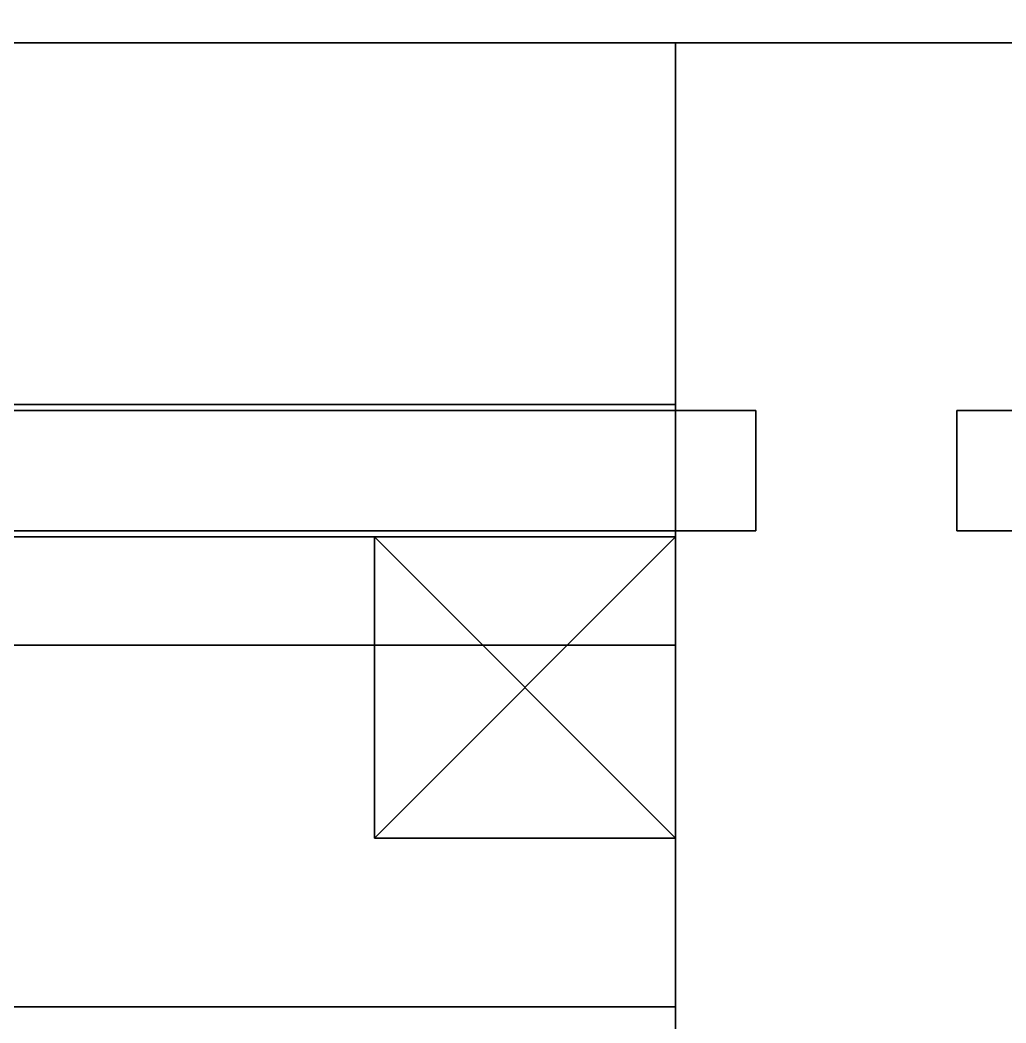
# Model space of a CAD drawing. Extents: x 0 to 2992, y -2739 to 0.
# Drawn here: x 526.36 to 575.45, y -168.81 to -118.86 of the extents above; entities that cross this region are included whole.
import ezdxf

# ---------------------------------------------------------------- set-up
doc = ezdxf.new("R2010")
doc.units = 0
for name, color, linetype in [('LAYER0', 7, 'CONTINUOUS'), ('LAYER100', 7, 'CONTINUOUS'), ('LAYER101', 7, 'CONTINUOUS'), ('LAYER131', 7, 'CONTINUOUS'), ('LAYER141', 253, 'CONTINUOUS'), ('LAYER142', 253, 'CONTINUOUS'), ('LAYER143', 253, 'CONTINUOUS'), ('LAYER144', 253, 'CONTINUOUS'), ('LAYER145', 7, 'CONTINUOUS'), ('LAYER155', 253, 'CONTINUOUS'), ('LAYER156', 253, 'CONTINUOUS'), ('LAYER157', 253, 'CONTINUOUS'), ('LAYER158', 253, 'CONTINUOUS'), ('LAYER159', 7, 'CONTINUOUS'), ('LAYER169', 253, 'CONTINUOUS'), ('LAYER170', 253, 'CONTINUOUS'), ('LAYER171', 253, 'CONTINUOUS'), ('LAYER172', 253, 'CONTINUOUS'), ('LAYER173', 7, 'CONTINUOUS'), ('LAYER183', 253, 'CONTINUOUS'), ('LAYER184', 253, 'CONTINUOUS'), ('LAYER185', 253, 'CONTINUOUS'), ('LAYER186', 253, 'CONTINUOUS'), ('LAYER187', 7, 'CONTINUOUS'), ('LAYER197', 253, 'CONTINUOUS'), ('LAYER198', 253, 'CONTINUOUS'), ('LAYER199', 253, 'CONTINUOUS'), ('LAYER200', 253, 'CONTINUOUS'), ('LAYER201', 7, 'CONTINUOUS'), ('LAYER211', 253, 'CONTINUOUS'), ('LAYER212', 253, 'CONTINUOUS'), ('LAYER213', 253, 'CONTINUOUS'), ('LAYER214', 253, 'CONTINUOUS'), ('LAYER90', 7, 'CONTINUOUS'), ('LAYER91', 7, 'CONTINUOUS'), ('LAYER95', 7, 'CONTINUOUS'), ('LAYER98', 7, 'CONTINUOUS'), ('LAYER99', 7, 'CONTINUOUS')]:
    doc.layers.add(name, color=color, linetype=linetype)

msp = doc.modelspace()

# ---------------------------------------------------------------- linework, layer by layer
at = {"layer": 'LAYER0', "invisible_edges": 1}
for points in [[(2992.49, 0), (0, -2716.32), (0, 0), (2992.49, 0)], [(2992.49, -2716.32, 5), (0, 0, 5), (0, -2716.32, 5), (2992.49, -2716.32, 5)], [(0, 0, 5), (2992.49, -2716.32, 5), (2992.49, 0, 5), (0, 0, 5)], [(0, -2716.32), (2992.49, 0), (2992.49, -2716.32), (0, -2716.32)]]:
    msp.add_3dface(points, dxfattribs=at)
at = {"layer": 'LAYER100', "invisible_edges": 1}
for points in [[(1368, -138.3, 99), (573, -144.3, 99), (573, -138.3, 99), (1368, -138.3, 99)], [(573, -144.3, 99), (1368, -138.3, 99), (1368, -144.3, 99), (573, -144.3, 99)], [(573, -138.3, 2530), (573, -144.3, 99), (573, -144.3, 2530), (573, -138.3, 2530)], [(573, -144.3, 99), (573, -138.3, 2530), (573, -138.3, 99), (573, -144.3, 99)], [(1368, -144.3, 2530), (573, -138.3, 2530), (573, -144.3, 2530), (1368, -144.3, 2530)], [(573, -138.3, 2530), (1368, -144.3, 2530), (1368, -138.3, 2530), (573, -138.3, 2530)], [(573, -138.3, 2530), (1368, -138.3, 99), (573, -138.3, 99), (573, -138.3, 2530)], [(1368, -138.3, 99), (573, -138.3, 2530), (1368, -138.3, 2530), (1368, -138.3, 99)], [(1368, -144.3, 2530), (573, -144.3, 99), (1368, -144.3, 99), (1368, -144.3, 2530)], [(573, -144.3, 99), (1368, -144.3, 2530), (573, -144.3, 2530), (573, -144.3, 99)]]:
    msp.add_3dface(points, dxfattribs=at)
at = {"layer": 'LAYER101', "invisible_edges": 1}
for points in [[(559, -120, 1374.5), (166, -120, 1254.5), (166, -120, 1374.5), (559, -120, 1374.5)], [(166, -120, 1254.5), (559, -120, 1374.5), (559, -120, 1254.5), (166, -120, 1254.5)], [(559, -138, 1254.5), (166, -120, 1254.5), (559, -120, 1254.5), (559, -138, 1254.5)], [(166, -120, 1254.5), (559, -138, 1254.5), (166, -138, 1254.5), (166, -120, 1254.5)], [(166, -138, 1374.5), (559, -120, 1374.5), (166, -120, 1374.5), (166, -138, 1374.5)], [(559, -120, 1374.5), (166, -138, 1374.5), (559, -138, 1374.5), (559, -120, 1374.5)], [(559, -120, 1374.5), (559, -138, 1254.5), (559, -120, 1254.5), (559, -120, 1374.5)], [(559, -138, 1254.5), (559, -120, 1374.5), (559, -138, 1374.5), (559, -138, 1254.5)], [(559, -138, 1254.5), (166, -138, 1374.5), (166, -138, 1254.5), (559, -138, 1254.5)], [(166, -138, 1374.5), (559, -138, 1254.5), (559, -138, 1374.5), (166, -138, 1374.5)]]:
    msp.add_3dface(points, dxfattribs=at)
at = {"layer": 'LAYER131', "invisible_edges": 1}
for points in [[(166, -144.6001, 1989), (559, -620.0001, 1989), (559, -144.6001, 1989), (166, -144.6001, 1989)], [(559, -620.0001, 1989), (166, -144.6001, 1989), (166, -620.0001, 1989), (559, -620.0001, 1989)], [(559, -144.6001, 1971), (166, -144.6001, 1989), (559, -144.6001, 1989), (559, -144.6001, 1971)], [(166, -144.6001, 1989), (559, -144.6001, 1971), (166, -144.6001, 1971), (166, -144.6001, 1989)], [(166, -620.0001, 1971), (559, -144.6001, 1971), (559, -620.0001, 1971), (166, -620.0001, 1971)], [(559, -144.6001, 1971), (166, -620.0001, 1971), (166, -144.6001, 1971), (559, -144.6001, 1971)], [(559, -144.6001, 1971), (559, -620.0001, 1989), (559, -620.0001, 1971), (559, -144.6001, 1971)], [(559, -620.0001, 1989), (559, -144.6001, 1971), (559, -144.6001, 1989), (559, -620.0001, 1989)]]:
    msp.add_3dface(points, dxfattribs=at)
at = {"layer": 'LAYER141'}
for points in [[(559, -144.6001, 1989), (559, -144.6001, 1974), (544, -144.6001, 1989), (559, -144.6001, 1989)], [(544, -144.6001, 1989), (559, -144.6001, 1974), (544, -144.6001, 1974), (544, -144.6001, 1989)], [(559, -159.6001, 1989), (559, -144.6001, 1989), (544, -159.6001, 1989), (559, -159.6001, 1989)], [(544, -159.6001, 1989), (559, -144.6001, 1989), (544, -144.6001, 1989), (544, -159.6001, 1989)], [(544, -159.6001, 1989), (544, -144.6001, 1989), (544, -159.6001, 1974), (544, -159.6001, 1989)], [(544, -159.6001, 1974), (544, -144.6001, 1989), (544, -144.6001, 1974), (544, -159.6001, 1974)], [(544, -159.6001, 1974), (544, -144.6001, 1974), (559, -159.6001, 1974), (544, -159.6001, 1974)], [(559, -159.6001, 1974), (544, -144.6001, 1974), (559, -144.6001, 1974), (559, -159.6001, 1974)], [(559, -159.6001, 1989), (559, -159.6001, 1974), (559, -144.6001, 1989), (559, -159.6001, 1989)], [(559, -144.6001, 1989), (559, -159.6001, 1974), (559, -144.6001, 1974), (559, -144.6001, 1989)], [(544, -159.6001, 1989), (544, -159.6001, 1974), (559, -159.6001, 1989), (544, -159.6001, 1989)], [(559, -159.6001, 1989), (544, -159.6001, 1974), (559, -159.6001, 1974), (559, -159.6001, 1989)]]:
    msp.add_3dface(points, dxfattribs=at)
at = {"layer": 'LAYER142'}
for points in [[(559, -144.6001, 1989), (559, -144.6001, 1974), (544, -144.6001, 1989), (559, -144.6001, 1989)], [(544, -144.6001, 1989), (559, -144.6001, 1974), (544, -144.6001, 1974), (544, -144.6001, 1989)], [(559, -159.6001, 1989), (559, -144.6001, 1989), (544, -159.6001, 1989), (559, -159.6001, 1989)], [(544, -159.6001, 1989), (559, -144.6001, 1989), (544, -144.6001, 1989), (544, -159.6001, 1989)], [(544, -159.6001, 1989), (544, -144.6001, 1989), (544, -159.6001, 1974), (544, -159.6001, 1989)], [(544, -159.6001, 1974), (544, -144.6001, 1989), (544, -144.6001, 1974), (544, -159.6001, 1974)], [(544, -159.6001, 1974), (544, -144.6001, 1974), (559, -159.6001, 1974), (544, -159.6001, 1974)], [(559, -159.6001, 1974), (544, -144.6001, 1974), (559, -144.6001, 1974), (559, -159.6001, 1974)], [(559, -159.6001, 1989), (559, -159.6001, 1974), (559, -144.6001, 1989), (559, -159.6001, 1989)], [(559, -144.6001, 1989), (559, -159.6001, 1974), (559, -144.6001, 1974), (559, -144.6001, 1989)], [(544, -159.6001, 1989), (544, -159.6001, 1974), (559, -159.6001, 1989), (544, -159.6001, 1989)], [(559, -159.6001, 1989), (544, -159.6001, 1974), (559, -159.6001, 1974), (559, -159.6001, 1989)]]:
    msp.add_3dface(points, dxfattribs=at)
at = {"layer": 'LAYER143'}
for points in [[(559, -144.6001, 1989), (559, -144.6001, 1974), (544, -144.6001, 1989), (559, -144.6001, 1989)], [(544, -144.6001, 1989), (559, -144.6001, 1974), (544, -144.6001, 1974), (544, -144.6001, 1989)], [(559, -159.6001, 1989), (559, -144.6001, 1989), (544, -159.6001, 1989), (559, -159.6001, 1989)], [(544, -159.6001, 1989), (559, -144.6001, 1989), (544, -144.6001, 1989), (544, -159.6001, 1989)], [(544, -159.6001, 1989), (544, -144.6001, 1989), (544, -159.6001, 1974), (544, -159.6001, 1989)], [(544, -159.6001, 1974), (544, -144.6001, 1989), (544, -144.6001, 1974), (544, -159.6001, 1974)], [(544, -159.6001, 1974), (544, -144.6001, 1974), (559, -159.6001, 1974), (544, -159.6001, 1974)], [(559, -159.6001, 1974), (544, -144.6001, 1974), (559, -144.6001, 1974), (559, -159.6001, 1974)], [(559, -159.6001, 1989), (559, -159.6001, 1974), (559, -144.6001, 1989), (559, -159.6001, 1989)], [(559, -144.6001, 1989), (559, -159.6001, 1974), (559, -144.6001, 1974), (559, -144.6001, 1989)], [(544, -159.6001, 1989), (544, -159.6001, 1974), (559, -159.6001, 1989), (544, -159.6001, 1989)], [(559, -159.6001, 1989), (544, -159.6001, 1974), (559, -159.6001, 1974), (559, -159.6001, 1989)]]:
    msp.add_3dface(points, dxfattribs=at)
at = {"layer": 'LAYER144'}
for points in [[(559, -144.6001, 1989), (559, -144.6001, 1974), (544, -144.6001, 1989), (559, -144.6001, 1989)], [(544, -144.6001, 1989), (559, -144.6001, 1974), (544, -144.6001, 1974), (544, -144.6001, 1989)], [(559, -159.6001, 1989), (559, -144.6001, 1989), (544, -159.6001, 1989), (559, -159.6001, 1989)], [(544, -159.6001, 1989), (559, -144.6001, 1989), (544, -144.6001, 1989), (544, -159.6001, 1989)], [(544, -159.6001, 1989), (544, -144.6001, 1989), (544, -159.6001, 1974), (544, -159.6001, 1989)], [(544, -159.6001, 1974), (544, -144.6001, 1989), (544, -144.6001, 1974), (544, -159.6001, 1974)], [(544, -159.6001, 1974), (544, -144.6001, 1974), (559, -159.6001, 1974), (544, -159.6001, 1974)], [(559, -159.6001, 1974), (544, -144.6001, 1974), (559, -144.6001, 1974), (559, -159.6001, 1974)], [(559, -159.6001, 1989), (559, -159.6001, 1974), (559, -144.6001, 1989), (559, -159.6001, 1989)], [(559, -144.6001, 1989), (559, -159.6001, 1974), (559, -144.6001, 1974), (559, -144.6001, 1989)], [(544, -159.6001, 1989), (544, -159.6001, 1974), (559, -159.6001, 1989), (544, -159.6001, 1989)], [(559, -159.6001, 1989), (544, -159.6001, 1974), (559, -159.6001, 1974), (559, -159.6001, 1989)]]:
    msp.add_3dface(points, dxfattribs=at)
at = {"layer": 'LAYER145', "invisible_edges": 1}
for points in [[(166, -144.6001, 871), (559, -620.0001, 871), (559, -144.6001, 871), (166, -144.6001, 871)], [(559, -620.0001, 871), (166, -144.6001, 871), (166, -620.0001, 871), (559, -620.0001, 871)], [(559, -144.6001, 853), (166, -144.6001, 871), (559, -144.6001, 871), (559, -144.6001, 853)], [(166, -144.6001, 871), (559, -144.6001, 853), (166, -144.6001, 853), (166, -144.6001, 871)], [(166, -620.0001, 853), (559, -144.6001, 853), (559, -620.0001, 853), (166, -620.0001, 853)], [(559, -144.6001, 853), (166, -620.0001, 853), (166, -144.6001, 853), (559, -144.6001, 853)], [(559, -144.6001, 853), (559, -620.0001, 871), (559, -620.0001, 853), (559, -144.6001, 853)], [(559, -620.0001, 871), (559, -144.6001, 853), (559, -144.6001, 871), (559, -620.0001, 871)]]:
    msp.add_3dface(points, dxfattribs=at)
at = {"layer": 'LAYER155'}
for points in [[(559, -144.6001, 871), (559, -144.6001, 856), (544, -144.6001, 871), (559, -144.6001, 871)], [(544, -144.6001, 871), (559, -144.6001, 856), (544, -144.6001, 856), (544, -144.6001, 871)], [(559, -159.6001, 871), (559, -144.6001, 871), (544, -159.6001, 871), (559, -159.6001, 871)], [(544, -159.6001, 871), (559, -144.6001, 871), (544, -144.6001, 871), (544, -159.6001, 871)], [(544, -159.6001, 871), (544, -144.6001, 871), (544, -159.6001, 856), (544, -159.6001, 871)], [(544, -159.6001, 856), (544, -144.6001, 871), (544, -144.6001, 856), (544, -159.6001, 856)], [(544, -159.6001, 856), (544, -144.6001, 856), (559, -159.6001, 856), (544, -159.6001, 856)], [(559, -159.6001, 856), (544, -144.6001, 856), (559, -144.6001, 856), (559, -159.6001, 856)], [(559, -159.6001, 871), (559, -159.6001, 856), (559, -144.6001, 871), (559, -159.6001, 871)], [(559, -144.6001, 871), (559, -159.6001, 856), (559, -144.6001, 856), (559, -144.6001, 871)], [(544, -159.6001, 871), (544, -159.6001, 856), (559, -159.6001, 871), (544, -159.6001, 871)], [(559, -159.6001, 871), (544, -159.6001, 856), (559, -159.6001, 856), (559, -159.6001, 871)]]:
    msp.add_3dface(points, dxfattribs=at)
at = {"layer": 'LAYER156'}
for points in [[(559, -144.6001, 871), (559, -144.6001, 856), (544, -144.6001, 871), (559, -144.6001, 871)], [(544, -144.6001, 871), (559, -144.6001, 856), (544, -144.6001, 856), (544, -144.6001, 871)], [(559, -159.6001, 871), (559, -144.6001, 871), (544, -159.6001, 871), (559, -159.6001, 871)], [(544, -159.6001, 871), (559, -144.6001, 871), (544, -144.6001, 871), (544, -159.6001, 871)], [(544, -159.6001, 871), (544, -144.6001, 871), (544, -159.6001, 856), (544, -159.6001, 871)], [(544, -159.6001, 856), (544, -144.6001, 871), (544, -144.6001, 856), (544, -159.6001, 856)], [(544, -159.6001, 856), (544, -144.6001, 856), (559, -159.6001, 856), (544, -159.6001, 856)], [(559, -159.6001, 856), (544, -144.6001, 856), (559, -144.6001, 856), (559, -159.6001, 856)], [(559, -159.6001, 871), (559, -159.6001, 856), (559, -144.6001, 871), (559, -159.6001, 871)], [(559, -144.6001, 871), (559, -159.6001, 856), (559, -144.6001, 856), (559, -144.6001, 871)], [(544, -159.6001, 871), (544, -159.6001, 856), (559, -159.6001, 871), (544, -159.6001, 871)], [(559, -159.6001, 871), (544, -159.6001, 856), (559, -159.6001, 856), (559, -159.6001, 871)]]:
    msp.add_3dface(points, dxfattribs=at)
at = {"layer": 'LAYER157'}
for points in [[(559, -144.6001, 871), (559, -144.6001, 856), (544, -144.6001, 871), (559, -144.6001, 871)], [(544, -144.6001, 871), (559, -144.6001, 856), (544, -144.6001, 856), (544, -144.6001, 871)], [(559, -159.6001, 871), (559, -144.6001, 871), (544, -159.6001, 871), (559, -159.6001, 871)], [(544, -159.6001, 871), (559, -144.6001, 871), (544, -144.6001, 871), (544, -159.6001, 871)], [(544, -159.6001, 871), (544, -144.6001, 871), (544, -159.6001, 856), (544, -159.6001, 871)], [(544, -159.6001, 856), (544, -144.6001, 871), (544, -144.6001, 856), (544, -159.6001, 856)], [(544, -159.6001, 856), (544, -144.6001, 856), (559, -159.6001, 856), (544, -159.6001, 856)], [(559, -159.6001, 856), (544, -144.6001, 856), (559, -144.6001, 856), (559, -159.6001, 856)], [(559, -159.6001, 871), (559, -159.6001, 856), (559, -144.6001, 871), (559, -159.6001, 871)], [(559, -144.6001, 871), (559, -159.6001, 856), (559, -144.6001, 856), (559, -144.6001, 871)], [(544, -159.6001, 871), (544, -159.6001, 856), (559, -159.6001, 871), (544, -159.6001, 871)], [(559, -159.6001, 871), (544, -159.6001, 856), (559, -159.6001, 856), (559, -159.6001, 871)]]:
    msp.add_3dface(points, dxfattribs=at)
at = {"layer": 'LAYER158'}
for points in [[(559, -144.6001, 871), (559, -144.6001, 856), (544, -144.6001, 871), (559, -144.6001, 871)], [(544, -144.6001, 871), (559, -144.6001, 856), (544, -144.6001, 856), (544, -144.6001, 871)], [(559, -159.6001, 871), (559, -144.6001, 871), (544, -159.6001, 871), (559, -159.6001, 871)], [(544, -159.6001, 871), (559, -144.6001, 871), (544, -144.6001, 871), (544, -159.6001, 871)], [(544, -159.6001, 871), (544, -144.6001, 871), (544, -159.6001, 856), (544, -159.6001, 871)], [(544, -159.6001, 856), (544, -144.6001, 871), (544, -144.6001, 856), (544, -159.6001, 856)], [(544, -159.6001, 856), (544, -144.6001, 856), (559, -159.6001, 856), (544, -159.6001, 856)], [(559, -159.6001, 856), (544, -144.6001, 856), (559, -144.6001, 856), (559, -159.6001, 856)], [(559, -159.6001, 871), (559, -159.6001, 856), (559, -144.6001, 871), (559, -159.6001, 871)], [(559, -144.6001, 871), (559, -159.6001, 856), (559, -144.6001, 856), (559, -144.6001, 871)], [(544, -159.6001, 871), (544, -159.6001, 856), (559, -159.6001, 871), (544, -159.6001, 871)], [(559, -159.6001, 871), (544, -159.6001, 856), (559, -159.6001, 856), (559, -159.6001, 871)]]:
    msp.add_3dface(points, dxfattribs=at)
at = {"layer": 'LAYER159', "invisible_edges": 1}
for points in [[(166, -144.6001, 1243), (559, -620.0001, 1243), (559, -144.6001, 1243), (166, -144.6001, 1243)], [(559, -620.0001, 1243), (166, -144.6001, 1243), (166, -620.0001, 1243), (559, -620.0001, 1243)], [(559, -144.6001, 1225), (166, -144.6001, 1243), (559, -144.6001, 1243), (559, -144.6001, 1225)], [(166, -144.6001, 1243), (559, -144.6001, 1225), (166, -144.6001, 1225), (166, -144.6001, 1243)], [(166, -620.0001, 1225), (559, -144.6001, 1225), (559, -620.0001, 1225), (166, -620.0001, 1225)], [(559, -144.6001, 1225), (166, -620.0001, 1225), (166, -144.6001, 1225), (559, -144.6001, 1225)], [(559, -144.6001, 1225), (559, -620.0001, 1243), (559, -620.0001, 1225), (559, -144.6001, 1225)], [(559, -620.0001, 1243), (559, -144.6001, 1225), (559, -144.6001, 1243), (559, -620.0001, 1243)]]:
    msp.add_3dface(points, dxfattribs=at)
at = {"layer": 'LAYER169'}
for points in [[(559, -144.6001, 1243), (559, -144.6001, 1228), (544, -144.6001, 1243), (559, -144.6001, 1243)], [(544, -144.6001, 1243), (559, -144.6001, 1228), (544, -144.6001, 1228), (544, -144.6001, 1243)], [(559, -159.6001, 1243), (559, -144.6001, 1243), (544, -159.6001, 1243), (559, -159.6001, 1243)], [(544, -159.6001, 1243), (559, -144.6001, 1243), (544, -144.6001, 1243), (544, -159.6001, 1243)], [(544, -159.6001, 1243), (544, -144.6001, 1243), (544, -159.6001, 1228), (544, -159.6001, 1243)], [(544, -159.6001, 1228), (544, -144.6001, 1243), (544, -144.6001, 1228), (544, -159.6001, 1228)], [(544, -159.6001, 1228), (544, -144.6001, 1228), (559, -159.6001, 1228), (544, -159.6001, 1228)], [(559, -159.6001, 1228), (544, -144.6001, 1228), (559, -144.6001, 1228), (559, -159.6001, 1228)], [(559, -159.6001, 1243), (559, -159.6001, 1228), (559, -144.6001, 1243), (559, -159.6001, 1243)], [(559, -144.6001, 1243), (559, -159.6001, 1228), (559, -144.6001, 1228), (559, -144.6001, 1243)], [(544, -159.6001, 1243), (544, -159.6001, 1228), (559, -159.6001, 1243), (544, -159.6001, 1243)], [(559, -159.6001, 1243), (544, -159.6001, 1228), (559, -159.6001, 1228), (559, -159.6001, 1243)]]:
    msp.add_3dface(points, dxfattribs=at)
at = {"layer": 'LAYER170'}
for points in [[(559, -144.6001, 1243), (559, -144.6001, 1228), (544, -144.6001, 1243), (559, -144.6001, 1243)], [(544, -144.6001, 1243), (559, -144.6001, 1228), (544, -144.6001, 1228), (544, -144.6001, 1243)], [(559, -159.6001, 1243), (559, -144.6001, 1243), (544, -159.6001, 1243), (559, -159.6001, 1243)], [(544, -159.6001, 1243), (559, -144.6001, 1243), (544, -144.6001, 1243), (544, -159.6001, 1243)], [(544, -159.6001, 1243), (544, -144.6001, 1243), (544, -159.6001, 1228), (544, -159.6001, 1243)], [(544, -159.6001, 1228), (544, -144.6001, 1243), (544, -144.6001, 1228), (544, -159.6001, 1228)], [(544, -159.6001, 1228), (544, -144.6001, 1228), (559, -159.6001, 1228), (544, -159.6001, 1228)], [(559, -159.6001, 1228), (544, -144.6001, 1228), (559, -144.6001, 1228), (559, -159.6001, 1228)], [(559, -159.6001, 1243), (559, -159.6001, 1228), (559, -144.6001, 1243), (559, -159.6001, 1243)], [(559, -144.6001, 1243), (559, -159.6001, 1228), (559, -144.6001, 1228), (559, -144.6001, 1243)], [(544, -159.6001, 1243), (544, -159.6001, 1228), (559, -159.6001, 1243), (544, -159.6001, 1243)], [(559, -159.6001, 1243), (544, -159.6001, 1228), (559, -159.6001, 1228), (559, -159.6001, 1243)]]:
    msp.add_3dface(points, dxfattribs=at)
at = {"layer": 'LAYER171'}
for points in [[(559, -144.6001, 1243), (559, -144.6001, 1228), (544, -144.6001, 1243), (559, -144.6001, 1243)], [(544, -144.6001, 1243), (559, -144.6001, 1228), (544, -144.6001, 1228), (544, -144.6001, 1243)], [(559, -159.6001, 1243), (559, -144.6001, 1243), (544, -159.6001, 1243), (559, -159.6001, 1243)], [(544, -159.6001, 1243), (559, -144.6001, 1243), (544, -144.6001, 1243), (544, -159.6001, 1243)], [(544, -159.6001, 1243), (544, -144.6001, 1243), (544, -159.6001, 1228), (544, -159.6001, 1243)], [(544, -159.6001, 1228), (544, -144.6001, 1243), (544, -144.6001, 1228), (544, -159.6001, 1228)], [(544, -159.6001, 1228), (544, -144.6001, 1228), (559, -159.6001, 1228), (544, -159.6001, 1228)], [(559, -159.6001, 1228), (544, -144.6001, 1228), (559, -144.6001, 1228), (559, -159.6001, 1228)], [(559, -159.6001, 1243), (559, -159.6001, 1228), (559, -144.6001, 1243), (559, -159.6001, 1243)], [(559, -144.6001, 1243), (559, -159.6001, 1228), (559, -144.6001, 1228), (559, -144.6001, 1243)], [(544, -159.6001, 1243), (544, -159.6001, 1228), (559, -159.6001, 1243), (544, -159.6001, 1243)], [(559, -159.6001, 1243), (544, -159.6001, 1228), (559, -159.6001, 1228), (559, -159.6001, 1243)]]:
    msp.add_3dface(points, dxfattribs=at)
at = {"layer": 'LAYER172'}
for points in [[(559, -144.6001, 1243), (559, -144.6001, 1228), (544, -144.6001, 1243), (559, -144.6001, 1243)], [(544, -144.6001, 1243), (559, -144.6001, 1228), (544, -144.6001, 1228), (544, -144.6001, 1243)], [(559, -159.6001, 1243), (559, -144.6001, 1243), (544, -159.6001, 1243), (559, -159.6001, 1243)], [(544, -159.6001, 1243), (559, -144.6001, 1243), (544, -144.6001, 1243), (544, -159.6001, 1243)], [(544, -159.6001, 1243), (544, -144.6001, 1243), (544, -159.6001, 1228), (544, -159.6001, 1243)], [(544, -159.6001, 1228), (544, -144.6001, 1243), (544, -144.6001, 1228), (544, -159.6001, 1228)], [(544, -159.6001, 1228), (544, -144.6001, 1228), (559, -159.6001, 1228), (544, -159.6001, 1228)], [(559, -159.6001, 1228), (544, -144.6001, 1228), (559, -144.6001, 1228), (559, -159.6001, 1228)], [(559, -159.6001, 1243), (559, -159.6001, 1228), (559, -144.6001, 1243), (559, -159.6001, 1243)], [(559, -144.6001, 1243), (559, -159.6001, 1228), (559, -144.6001, 1228), (559, -144.6001, 1243)], [(544, -159.6001, 1243), (544, -159.6001, 1228), (559, -159.6001, 1243), (544, -159.6001, 1243)], [(559, -159.6001, 1243), (544, -159.6001, 1228), (559, -159.6001, 1228), (559, -159.6001, 1243)]]:
    msp.add_3dface(points, dxfattribs=at)
at = {"layer": 'LAYER173', "invisible_edges": 1}
for points in [[(166, -144.6001, 1616), (559, -620.0001, 1616), (559, -144.6001, 1616), (166, -144.6001, 1616)], [(559, -620.0001, 1616), (166, -144.6001, 1616), (166, -620.0001, 1616), (559, -620.0001, 1616)], [(559, -144.6001, 1598), (166, -144.6001, 1616), (559, -144.6001, 1616), (559, -144.6001, 1598)], [(166, -144.6001, 1616), (559, -144.6001, 1598), (166, -144.6001, 1598), (166, -144.6001, 1616)], [(166, -620.0001, 1598), (559, -144.6001, 1598), (559, -620.0001, 1598), (166, -620.0001, 1598)], [(559, -144.6001, 1598), (166, -620.0001, 1598), (166, -144.6001, 1598), (559, -144.6001, 1598)], [(559, -144.6001, 1598), (559, -620.0001, 1616), (559, -620.0001, 1598), (559, -144.6001, 1598)], [(559, -620.0001, 1616), (559, -144.6001, 1598), (559, -144.6001, 1616), (559, -620.0001, 1616)]]:
    msp.add_3dface(points, dxfattribs=at)
at = {"layer": 'LAYER183'}
for points in [[(559, -144.6001, 1616), (559, -144.6001, 1601), (544, -144.6001, 1616), (559, -144.6001, 1616)], [(544, -144.6001, 1616), (559, -144.6001, 1601), (544, -144.6001, 1601), (544, -144.6001, 1616)], [(559, -159.6001, 1616), (559, -144.6001, 1616), (544, -159.6001, 1616), (559, -159.6001, 1616)], [(544, -159.6001, 1616), (559, -144.6001, 1616), (544, -144.6001, 1616), (544, -159.6001, 1616)], [(544, -159.6001, 1616), (544, -144.6001, 1616), (544, -159.6001, 1601), (544, -159.6001, 1616)], [(544, -159.6001, 1601), (544, -144.6001, 1616), (544, -144.6001, 1601), (544, -159.6001, 1601)], [(544, -159.6001, 1601), (544, -144.6001, 1601), (559, -159.6001, 1601), (544, -159.6001, 1601)], [(559, -159.6001, 1601), (544, -144.6001, 1601), (559, -144.6001, 1601), (559, -159.6001, 1601)], [(559, -159.6001, 1616), (559, -159.6001, 1601), (559, -144.6001, 1616), (559, -159.6001, 1616)], [(559, -144.6001, 1616), (559, -159.6001, 1601), (559, -144.6001, 1601), (559, -144.6001, 1616)], [(544, -159.6001, 1616), (544, -159.6001, 1601), (559, -159.6001, 1616), (544, -159.6001, 1616)], [(559, -159.6001, 1616), (544, -159.6001, 1601), (559, -159.6001, 1601), (559, -159.6001, 1616)]]:
    msp.add_3dface(points, dxfattribs=at)
at = {"layer": 'LAYER184'}
for points in [[(559, -144.6001, 1616), (559, -144.6001, 1601), (544, -144.6001, 1616), (559, -144.6001, 1616)], [(544, -144.6001, 1616), (559, -144.6001, 1601), (544, -144.6001, 1601), (544, -144.6001, 1616)], [(559, -159.6001, 1616), (559, -144.6001, 1616), (544, -159.6001, 1616), (559, -159.6001, 1616)], [(544, -159.6001, 1616), (559, -144.6001, 1616), (544, -144.6001, 1616), (544, -159.6001, 1616)], [(544, -159.6001, 1616), (544, -144.6001, 1616), (544, -159.6001, 1601), (544, -159.6001, 1616)], [(544, -159.6001, 1601), (544, -144.6001, 1616), (544, -144.6001, 1601), (544, -159.6001, 1601)], [(544, -159.6001, 1601), (544, -144.6001, 1601), (559, -159.6001, 1601), (544, -159.6001, 1601)], [(559, -159.6001, 1601), (544, -144.6001, 1601), (559, -144.6001, 1601), (559, -159.6001, 1601)], [(559, -159.6001, 1616), (559, -159.6001, 1601), (559, -144.6001, 1616), (559, -159.6001, 1616)], [(559, -144.6001, 1616), (559, -159.6001, 1601), (559, -144.6001, 1601), (559, -144.6001, 1616)], [(544, -159.6001, 1616), (544, -159.6001, 1601), (559, -159.6001, 1616), (544, -159.6001, 1616)], [(559, -159.6001, 1616), (544, -159.6001, 1601), (559, -159.6001, 1601), (559, -159.6001, 1616)]]:
    msp.add_3dface(points, dxfattribs=at)
at = {"layer": 'LAYER185'}
for points in [[(559, -144.6001, 1616), (559, -144.6001, 1601), (544, -144.6001, 1616), (559, -144.6001, 1616)], [(544, -144.6001, 1616), (559, -144.6001, 1601), (544, -144.6001, 1601), (544, -144.6001, 1616)], [(559, -159.6001, 1616), (559, -144.6001, 1616), (544, -159.6001, 1616), (559, -159.6001, 1616)], [(544, -159.6001, 1616), (559, -144.6001, 1616), (544, -144.6001, 1616), (544, -159.6001, 1616)], [(544, -159.6001, 1616), (544, -144.6001, 1616), (544, -159.6001, 1601), (544, -159.6001, 1616)], [(544, -159.6001, 1601), (544, -144.6001, 1616), (544, -144.6001, 1601), (544, -159.6001, 1601)], [(544, -159.6001, 1601), (544, -144.6001, 1601), (559, -159.6001, 1601), (544, -159.6001, 1601)], [(559, -159.6001, 1601), (544, -144.6001, 1601), (559, -144.6001, 1601), (559, -159.6001, 1601)], [(559, -159.6001, 1616), (559, -159.6001, 1601), (559, -144.6001, 1616), (559, -159.6001, 1616)], [(559, -144.6001, 1616), (559, -159.6001, 1601), (559, -144.6001, 1601), (559, -144.6001, 1616)], [(544, -159.6001, 1616), (544, -159.6001, 1601), (559, -159.6001, 1616), (544, -159.6001, 1616)], [(559, -159.6001, 1616), (544, -159.6001, 1601), (559, -159.6001, 1601), (559, -159.6001, 1616)]]:
    msp.add_3dface(points, dxfattribs=at)
at = {"layer": 'LAYER186'}
for points in [[(559, -144.6001, 1616), (559, -144.6001, 1601), (544, -144.6001, 1616), (559, -144.6001, 1616)], [(544, -144.6001, 1616), (559, -144.6001, 1601), (544, -144.6001, 1601), (544, -144.6001, 1616)], [(559, -159.6001, 1616), (559, -144.6001, 1616), (544, -159.6001, 1616), (559, -159.6001, 1616)], [(544, -159.6001, 1616), (559, -144.6001, 1616), (544, -144.6001, 1616), (544, -159.6001, 1616)], [(544, -159.6001, 1616), (544, -144.6001, 1616), (544, -159.6001, 1601), (544, -159.6001, 1616)], [(544, -159.6001, 1601), (544, -144.6001, 1616), (544, -144.6001, 1601), (544, -159.6001, 1601)], [(544, -159.6001, 1601), (544, -144.6001, 1601), (559, -159.6001, 1601), (544, -159.6001, 1601)], [(559, -159.6001, 1601), (544, -144.6001, 1601), (559, -144.6001, 1601), (559, -159.6001, 1601)], [(559, -159.6001, 1616), (559, -159.6001, 1601), (559, -144.6001, 1616), (559, -159.6001, 1616)], [(559, -144.6001, 1616), (559, -159.6001, 1601), (559, -144.6001, 1601), (559, -144.6001, 1616)], [(544, -159.6001, 1616), (544, -159.6001, 1601), (559, -159.6001, 1616), (544, -159.6001, 1616)], [(559, -159.6001, 1616), (544, -159.6001, 1601), (559, -159.6001, 1601), (559, -159.6001, 1616)]]:
    msp.add_3dface(points, dxfattribs=at)
at = {"layer": 'LAYER187', "invisible_edges": 1}
for points in [[(166, -144.6001, 359), (559, -620.0001, 359), (559, -144.6001, 359), (166, -144.6001, 359)], [(559, -620.0001, 359), (166, -144.6001, 359), (166, -620.0001, 359), (559, -620.0001, 359)], [(559, -144.6001, 341), (166, -144.6001, 359), (559, -144.6001, 359), (559, -144.6001, 341)], [(166, -144.6001, 359), (559, -144.6001, 341), (166, -144.6001, 341), (166, -144.6001, 359)], [(166, -620.0001, 341), (559, -144.6001, 341), (559, -620.0001, 341), (166, -620.0001, 341)], [(559, -144.6001, 341), (166, -620.0001, 341), (166, -144.6001, 341), (559, -144.6001, 341)], [(559, -144.6001, 341), (559, -620.0001, 359), (559, -620.0001, 341), (559, -144.6001, 341)], [(559, -620.0001, 359), (559, -144.6001, 341), (559, -144.6001, 359), (559, -620.0001, 359)]]:
    msp.add_3dface(points, dxfattribs=at)
at = {"layer": 'LAYER197'}
for points in [[(559, -144.6001, 359), (559, -144.6001, 344), (544, -144.6001, 359), (559, -144.6001, 359)], [(544, -144.6001, 359), (559, -144.6001, 344), (544, -144.6001, 344), (544, -144.6001, 359)], [(559, -159.6001, 359), (559, -144.6001, 359), (544, -159.6001, 359), (559, -159.6001, 359)], [(544, -159.6001, 359), (559, -144.6001, 359), (544, -144.6001, 359), (544, -159.6001, 359)], [(544, -159.6001, 359), (544, -144.6001, 359), (544, -159.6001, 344), (544, -159.6001, 359)], [(544, -159.6001, 344), (544, -144.6001, 359), (544, -144.6001, 344), (544, -159.6001, 344)], [(544, -159.6001, 344), (544, -144.6001, 344), (559, -159.6001, 344), (544, -159.6001, 344)], [(559, -159.6001, 344), (544, -144.6001, 344), (559, -144.6001, 344), (559, -159.6001, 344)], [(559, -159.6001, 359), (559, -159.6001, 344), (559, -144.6001, 359), (559, -159.6001, 359)], [(559, -144.6001, 359), (559, -159.6001, 344), (559, -144.6001, 344), (559, -144.6001, 359)], [(544, -159.6001, 359), (544, -159.6001, 344), (559, -159.6001, 359), (544, -159.6001, 359)], [(559, -159.6001, 359), (544, -159.6001, 344), (559, -159.6001, 344), (559, -159.6001, 359)]]:
    msp.add_3dface(points, dxfattribs=at)
at = {"layer": 'LAYER198'}
for points in [[(559, -144.6001, 359), (559, -144.6001, 344), (544, -144.6001, 359), (559, -144.6001, 359)], [(544, -144.6001, 359), (559, -144.6001, 344), (544, -144.6001, 344), (544, -144.6001, 359)], [(559, -159.6001, 359), (559, -144.6001, 359), (544, -159.6001, 359), (559, -159.6001, 359)], [(544, -159.6001, 359), (559, -144.6001, 359), (544, -144.6001, 359), (544, -159.6001, 359)], [(544, -159.6001, 359), (544, -144.6001, 359), (544, -159.6001, 344), (544, -159.6001, 359)], [(544, -159.6001, 344), (544, -144.6001, 359), (544, -144.6001, 344), (544, -159.6001, 344)], [(544, -159.6001, 344), (544, -144.6001, 344), (559, -159.6001, 344), (544, -159.6001, 344)], [(559, -159.6001, 344), (544, -144.6001, 344), (559, -144.6001, 344), (559, -159.6001, 344)], [(559, -159.6001, 359), (559, -159.6001, 344), (559, -144.6001, 359), (559, -159.6001, 359)], [(559, -144.6001, 359), (559, -159.6001, 344), (559, -144.6001, 344), (559, -144.6001, 359)], [(544, -159.6001, 359), (544, -159.6001, 344), (559, -159.6001, 359), (544, -159.6001, 359)], [(559, -159.6001, 359), (544, -159.6001, 344), (559, -159.6001, 344), (559, -159.6001, 359)]]:
    msp.add_3dface(points, dxfattribs=at)
at = {"layer": 'LAYER199'}
for points in [[(559, -144.6001, 359), (559, -144.6001, 344), (544, -144.6001, 359), (559, -144.6001, 359)], [(544, -144.6001, 359), (559, -144.6001, 344), (544, -144.6001, 344), (544, -144.6001, 359)], [(559, -159.6001, 359), (559, -144.6001, 359), (544, -159.6001, 359), (559, -159.6001, 359)], [(544, -159.6001, 359), (559, -144.6001, 359), (544, -144.6001, 359), (544, -159.6001, 359)], [(544, -159.6001, 359), (544, -144.6001, 359), (544, -159.6001, 344), (544, -159.6001, 359)], [(544, -159.6001, 344), (544, -144.6001, 359), (544, -144.6001, 344), (544, -159.6001, 344)], [(544, -159.6001, 344), (544, -144.6001, 344), (559, -159.6001, 344), (544, -159.6001, 344)], [(559, -159.6001, 344), (544, -144.6001, 344), (559, -144.6001, 344), (559, -159.6001, 344)], [(559, -159.6001, 359), (559, -159.6001, 344), (559, -144.6001, 359), (559, -159.6001, 359)], [(559, -144.6001, 359), (559, -159.6001, 344), (559, -144.6001, 344), (559, -144.6001, 359)], [(544, -159.6001, 359), (544, -159.6001, 344), (559, -159.6001, 359), (544, -159.6001, 359)], [(559, -159.6001, 359), (544, -159.6001, 344), (559, -159.6001, 344), (559, -159.6001, 359)]]:
    msp.add_3dface(points, dxfattribs=at)
at = {"layer": 'LAYER200'}
for points in [[(559, -144.6001, 359), (559, -144.6001, 344), (544, -144.6001, 359), (559, -144.6001, 359)], [(544, -144.6001, 359), (559, -144.6001, 344), (544, -144.6001, 344), (544, -144.6001, 359)], [(559, -159.6001, 359), (559, -144.6001, 359), (544, -159.6001, 359), (559, -159.6001, 359)], [(544, -159.6001, 359), (559, -144.6001, 359), (544, -144.6001, 359), (544, -159.6001, 359)], [(544, -159.6001, 359), (544, -144.6001, 359), (544, -159.6001, 344), (544, -159.6001, 359)], [(544, -159.6001, 344), (544, -144.6001, 359), (544, -144.6001, 344), (544, -159.6001, 344)], [(544, -159.6001, 344), (544, -144.6001, 344), (559, -159.6001, 344), (544, -159.6001, 344)], [(559, -159.6001, 344), (544, -144.6001, 344), (559, -144.6001, 344), (559, -159.6001, 344)], [(559, -159.6001, 359), (559, -159.6001, 344), (559, -144.6001, 359), (559, -159.6001, 359)], [(559, -144.6001, 359), (559, -159.6001, 344), (559, -144.6001, 344), (559, -144.6001, 359)], [(544, -159.6001, 359), (544, -159.6001, 344), (559, -159.6001, 359), (544, -159.6001, 359)], [(559, -159.6001, 359), (544, -159.6001, 344), (559, -159.6001, 344), (559, -159.6001, 359)]]:
    msp.add_3dface(points, dxfattribs=at)
at = {"layer": 'LAYER201', "invisible_edges": 1}
for points in [[(166, -144.6001, 615), (559, -620.0001, 615), (559, -144.6001, 615), (166, -144.6001, 615)], [(559, -620.0001, 615), (166, -144.6001, 615), (166, -620.0001, 615), (559, -620.0001, 615)], [(559, -144.6001, 597), (166, -144.6001, 615), (559, -144.6001, 615), (559, -144.6001, 597)], [(166, -144.6001, 615), (559, -144.6001, 597), (166, -144.6001, 597), (166, -144.6001, 615)], [(166, -620.0001, 597), (559, -144.6001, 597), (559, -620.0001, 597), (166, -620.0001, 597)], [(559, -144.6001, 597), (166, -620.0001, 597), (166, -144.6001, 597), (559, -144.6001, 597)], [(559, -144.6001, 597), (559, -620.0001, 615), (559, -620.0001, 597), (559, -144.6001, 597)], [(559, -620.0001, 615), (559, -144.6001, 597), (559, -144.6001, 615), (559, -620.0001, 615)]]:
    msp.add_3dface(points, dxfattribs=at)
at = {"layer": 'LAYER211'}
for points in [[(559, -144.6001, 615), (559, -144.6001, 600), (544, -144.6001, 615), (559, -144.6001, 615)], [(544, -144.6001, 615), (559, -144.6001, 600), (544, -144.6001, 600), (544, -144.6001, 615)], [(559, -159.6001, 615), (559, -144.6001, 615), (544, -159.6001, 615), (559, -159.6001, 615)], [(544, -159.6001, 615), (559, -144.6001, 615), (544, -144.6001, 615), (544, -159.6001, 615)], [(544, -159.6001, 615), (544, -144.6001, 615), (544, -159.6001, 600), (544, -159.6001, 615)], [(544, -159.6001, 600), (544, -144.6001, 615), (544, -144.6001, 600), (544, -159.6001, 600)], [(544, -159.6001, 600), (544, -144.6001, 600), (559, -159.6001, 600), (544, -159.6001, 600)], [(559, -159.6001, 600), (544, -144.6001, 600), (559, -144.6001, 600), (559, -159.6001, 600)], [(559, -159.6001, 615), (559, -159.6001, 600), (559, -144.6001, 615), (559, -159.6001, 615)], [(559, -144.6001, 615), (559, -159.6001, 600), (559, -144.6001, 600), (559, -144.6001, 615)], [(544, -159.6001, 615), (544, -159.6001, 600), (559, -159.6001, 615), (544, -159.6001, 615)], [(559, -159.6001, 615), (544, -159.6001, 600), (559, -159.6001, 600), (559, -159.6001, 615)]]:
    msp.add_3dface(points, dxfattribs=at)
at = {"layer": 'LAYER212'}
for points in [[(559, -144.6001, 615), (559, -144.6001, 600), (544, -144.6001, 615), (559, -144.6001, 615)], [(544, -144.6001, 615), (559, -144.6001, 600), (544, -144.6001, 600), (544, -144.6001, 615)], [(559, -159.6001, 615), (559, -144.6001, 615), (544, -159.6001, 615), (559, -159.6001, 615)], [(544, -159.6001, 615), (559, -144.6001, 615), (544, -144.6001, 615), (544, -159.6001, 615)], [(544, -159.6001, 615), (544, -144.6001, 615), (544, -159.6001, 600), (544, -159.6001, 615)], [(544, -159.6001, 600), (544, -144.6001, 615), (544, -144.6001, 600), (544, -159.6001, 600)], [(544, -159.6001, 600), (544, -144.6001, 600), (559, -159.6001, 600), (544, -159.6001, 600)], [(559, -159.6001, 600), (544, -144.6001, 600), (559, -144.6001, 600), (559, -159.6001, 600)], [(559, -159.6001, 615), (559, -159.6001, 600), (559, -144.6001, 615), (559, -159.6001, 615)], [(559, -144.6001, 615), (559, -159.6001, 600), (559, -144.6001, 600), (559, -144.6001, 615)], [(544, -159.6001, 615), (544, -159.6001, 600), (559, -159.6001, 615), (544, -159.6001, 615)], [(559, -159.6001, 615), (544, -159.6001, 600), (559, -159.6001, 600), (559, -159.6001, 615)]]:
    msp.add_3dface(points, dxfattribs=at)
at = {"layer": 'LAYER213'}
for points in [[(559, -144.6001, 615), (559, -144.6001, 600), (544, -144.6001, 615), (559, -144.6001, 615)], [(544, -144.6001, 615), (559, -144.6001, 600), (544, -144.6001, 600), (544, -144.6001, 615)], [(559, -159.6001, 615), (559, -144.6001, 615), (544, -159.6001, 615), (559, -159.6001, 615)], [(544, -159.6001, 615), (559, -144.6001, 615), (544, -144.6001, 615), (544, -159.6001, 615)], [(544, -159.6001, 615), (544, -144.6001, 615), (544, -159.6001, 600), (544, -159.6001, 615)], [(544, -159.6001, 600), (544, -144.6001, 615), (544, -144.6001, 600), (544, -159.6001, 600)], [(544, -159.6001, 600), (544, -144.6001, 600), (559, -159.6001, 600), (544, -159.6001, 600)], [(559, -159.6001, 600), (544, -144.6001, 600), (559, -144.6001, 600), (559, -159.6001, 600)], [(559, -159.6001, 615), (559, -159.6001, 600), (559, -144.6001, 615), (559, -159.6001, 615)], [(559, -144.6001, 615), (559, -159.6001, 600), (559, -144.6001, 600), (559, -144.6001, 615)], [(544, -159.6001, 615), (544, -159.6001, 600), (559, -159.6001, 615), (544, -159.6001, 615)], [(559, -159.6001, 615), (544, -159.6001, 600), (559, -159.6001, 600), (559, -159.6001, 615)]]:
    msp.add_3dface(points, dxfattribs=at)
at = {"layer": 'LAYER214'}
for points in [[(559, -144.6001, 615), (559, -144.6001, 600), (544, -144.6001, 615), (559, -144.6001, 615)], [(544, -144.6001, 615), (559, -144.6001, 600), (544, -144.6001, 600), (544, -144.6001, 615)], [(559, -159.6001, 615), (559, -144.6001, 615), (544, -159.6001, 615), (559, -159.6001, 615)], [(544, -159.6001, 615), (559, -144.6001, 615), (544, -144.6001, 615), (544, -159.6001, 615)], [(544, -159.6001, 615), (544, -144.6001, 615), (544, -159.6001, 600), (544, -159.6001, 615)], [(544, -159.6001, 600), (544, -144.6001, 615), (544, -144.6001, 600), (544, -159.6001, 600)], [(544, -159.6001, 600), (544, -144.6001, 600), (559, -159.6001, 600), (544, -159.6001, 600)], [(559, -159.6001, 600), (544, -144.6001, 600), (559, -144.6001, 600), (559, -159.6001, 600)], [(559, -159.6001, 615), (559, -159.6001, 600), (559, -144.6001, 615), (559, -159.6001, 615)], [(559, -144.6001, 615), (559, -159.6001, 600), (559, -144.6001, 600), (559, -144.6001, 615)], [(544, -159.6001, 615), (544, -159.6001, 600), (559, -159.6001, 615), (544, -159.6001, 615)], [(559, -159.6001, 615), (544, -159.6001, 600), (559, -159.6001, 600), (559, -159.6001, 615)]]:
    msp.add_3dface(points, dxfattribs=at)
at = {"layer": 'LAYER90', "invisible_edges": 1}
for points in [[(559, -120, 5), (577, -680, 5), (559, -680, 5), (559, -120, 5)], [(577, -680, 5), (559, -120, 5), (577, -120, 5), (577, -680, 5)], [(577, -120, 2545), (559, -680, 2545), (577, -680, 2545), (577, -120, 2545)], [(559, -680, 2545), (577, -120, 2545), (559, -120, 2545), (559, -680, 2545)], [(559, -120, 5), (577, -120, 2545), (577, -120, 5), (559, -120, 5)], [(577, -120, 2545), (559, -120, 5), (559, -120, 2545), (577, -120, 2545)], [(559, -680, 2545), (559, -120, 5), (559, -680, 5), (559, -680, 2545)], [(559, -120, 5), (559, -680, 2545), (559, -120, 2545), (559, -120, 5)]]:
    msp.add_3dface(points, dxfattribs=at)
at = {"layer": 'LAYER91', "invisible_edges": 1}
for points in [[(559, -120, 85), (166, -680, 85), (166, -120, 85), (559, -120, 85)], [(166, -680, 85), (559, -120, 85), (559, -680, 85), (166, -680, 85)], [(166, -120, 103), (559, -120, 85), (166, -120, 85), (166, -120, 103)], [(559, -120, 85), (166, -120, 103), (559, -120, 103), (559, -120, 85)], [(559, -680, 103), (166, -120, 103), (166, -680, 103), (559, -680, 103)], [(166, -120, 103), (559, -680, 103), (559, -120, 103), (166, -120, 103)], [(559, -120, 85), (559, -680, 103), (559, -680, 85), (559, -120, 85)], [(559, -680, 103), (559, -120, 85), (559, -120, 103), (559, -680, 103)]]:
    msp.add_3dface(points, dxfattribs=at)
at = {"layer": 'LAYER95', "invisible_edges": 1}
for points in [[(559, -150, 85), (166, -150, 5), (166, -150, 85), (559, -150, 85)], [(166, -150, 5), (559, -150, 85), (559, -150, 5), (166, -150, 5)], [(559, -168, 5), (166, -150, 5), (559, -150, 5), (559, -168, 5)], [(166, -150, 5), (559, -168, 5), (166, -168, 5), (166, -150, 5)], [(166, -168, 85), (559, -150, 85), (166, -150, 85), (166, -168, 85)], [(559, -150, 85), (166, -168, 85), (559, -168, 85), (559, -150, 85)], [(559, -150, 85), (559, -168, 5), (559, -150, 5), (559, -150, 85)], [(559, -168, 5), (559, -150, 85), (559, -168, 85), (559, -168, 5)], [(559, -168, 5), (166, -168, 85), (166, -168, 5), (559, -168, 5)], [(166, -168, 85), (559, -168, 5), (559, -168, 85), (166, -168, 85)]]:
    msp.add_3dface(points, dxfattribs=at)
at = {"layer": 'LAYER98', "invisible_edges": 1}
for points in [[(166, -120, 2544), (559, -680, 2544), (559, -120, 2544), (166, -120, 2544)], [(559, -680, 2544), (166, -120, 2544), (166, -680, 2544), (559, -680, 2544)], [(559, -120, 2526), (166, -120, 2544), (559, -120, 2544), (559, -120, 2526)], [(166, -120, 2544), (559, -120, 2526), (166, -120, 2526), (166, -120, 2544)], [(166, -680, 2526), (559, -120, 2526), (559, -680, 2526), (166, -680, 2526)], [(559, -120, 2526), (166, -680, 2526), (166, -120, 2526), (559, -120, 2526)], [(559, -120, 2526), (559, -680, 2544), (559, -680, 2526), (559, -120, 2526)], [(559, -680, 2544), (559, -120, 2526), (559, -120, 2544), (559, -680, 2544)]]:
    msp.add_3dface(points, dxfattribs=at)
at = {"layer": 'LAYER99', "invisible_edges": 1}
for points in [[(563, -138.3, 99), (162, -144.3, 99), (162, -138.3, 99), (563, -138.3, 99)], [(162, -144.3, 99), (563, -138.3, 99), (563, -144.3, 99), (162, -144.3, 99)], [(563, -144.3, 2530), (162, -138.3, 2530), (162, -144.3, 2530), (563, -144.3, 2530)], [(162, -138.3, 2530), (563, -144.3, 2530), (563, -138.3, 2530), (162, -138.3, 2530)], [(162, -138.3, 2530), (563, -138.3, 99), (162, -138.3, 99), (162, -138.3, 2530)], [(563, -138.3, 99), (162, -138.3, 2530), (563, -138.3, 2530), (563, -138.3, 99)], [(563, -138.3, 99), (563, -144.3, 2530), (563, -144.3, 99), (563, -138.3, 99)], [(563, -144.3, 2530), (563, -138.3, 99), (563, -138.3, 2530), (563, -144.3, 2530)], [(563, -144.3, 2530), (162, -144.3, 99), (563, -144.3, 99), (563, -144.3, 2530)], [(162, -144.3, 99), (563, -144.3, 2530), (162, -144.3, 2530), (162, -144.3, 99)]]:
    msp.add_3dface(points, dxfattribs=at)

doc.saveas('drawing.dxf')
